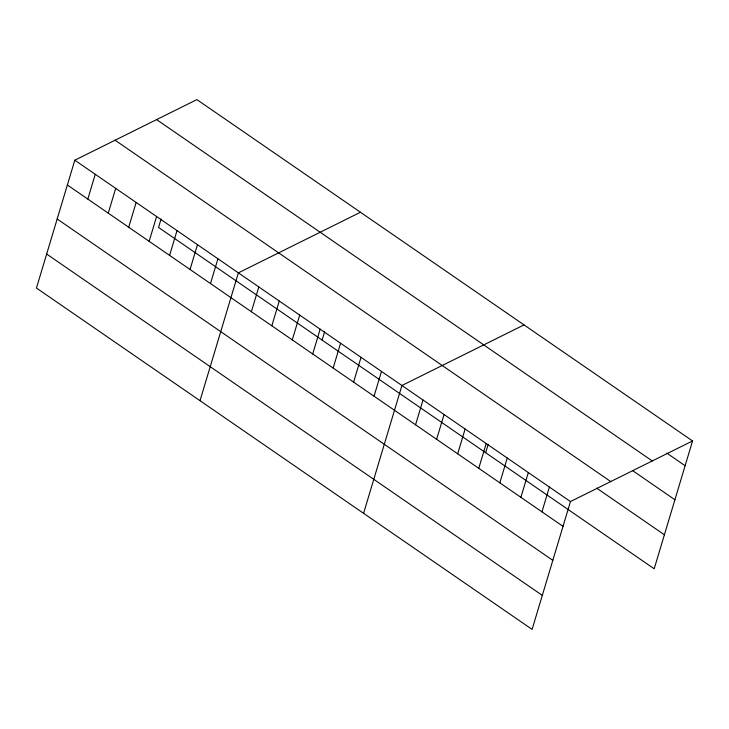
<?xml version="1.0" encoding="UTF-8"?>
<svg xmlns="http://www.w3.org/2000/svg" width="729" height="729" viewBox="0 0 729 729"><rect width="100%" height="100%" fill="white"/><g stroke="black" fill="none" stroke-linecap="round" stroke-linejoin="round"><path stroke-width="1.09" d="M74.805 160.207L36.45 288.046L532.106 629.391L570.461 501.561L692.55 440.954L196.894 99.609L74.805 160.207L570.461 501.561M87.817 199.081L95.253 174.295M108.257 213.16L115.692 188.374M128.705 227.238L136.141 202.452M149.153 241.317L156.589 216.531M161.091 218.937L158.539 227.439L654.195 568.793L692.55 440.954M169.593 255.396L177.029 230.61M190.041 269.484L197.477 244.698M210.49 283.563L217.925 258.777M200.019 400.695L238.374 272.856L360.463 212.248M251.377 311.72L258.813 286.934M271.826 325.799L279.262 301.013M292.274 339.887L299.71 315.092M312.714 353.966L320.149 329.18M322.109 340.088L324.66 331.586M333.162 368.045L340.598 343.259M353.611 382.124L361.046 357.338M374.059 396.202L381.495 371.416M363.58 513.334L401.934 385.495L524.023 324.897M415.566 424.797L423.002 400.002M436.635 439.305L444.07 414.519M457.694 453.812L465.129 429.026M478.762 468.319L486.197 443.533M485.669 452.727L488.22 444.234M499.83 482.826L507.266 458.04M520.898 497.333L528.334 472.547M541.957 511.84L549.393 487.054M666.798 453.119L685.114 465.74M156.607 119.602L652.264 460.956M632.781 470.734L674.908 499.748M115.091 140.214L610.747 481.559M596.623 488.111L664.401 534.785M67.369 184.993L563.025 526.347M57.163 219.001L552.819 560.355M46.656 254.038L542.312 595.393"/></g></svg>
